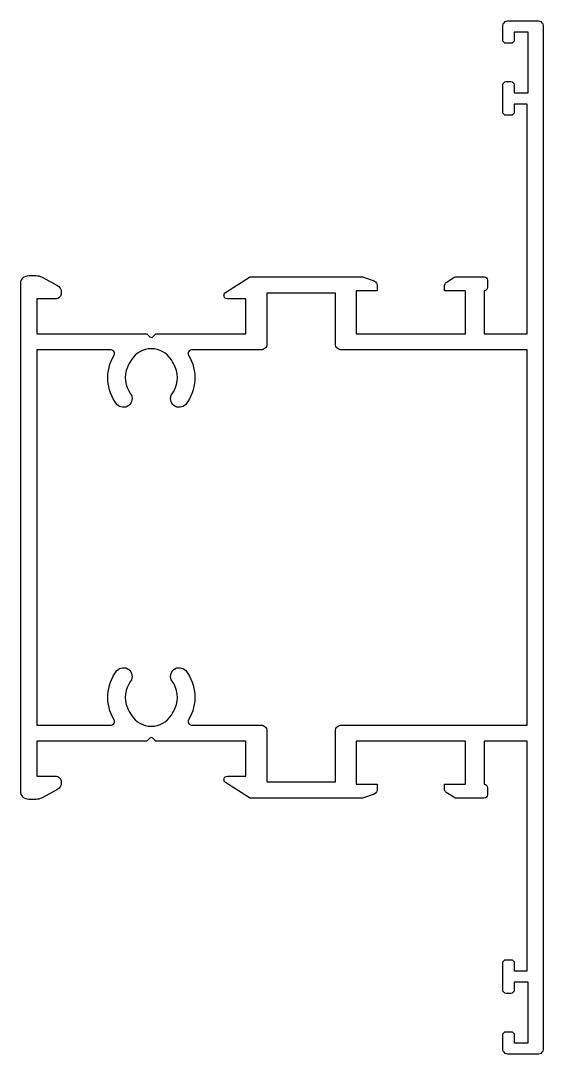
# Model space of a CAD drawing. Extents: x 145.7 to 190.7, y 151.4 to 240.4.
import ezdxf

# ---------------------------------------------------------------- set-up
doc = ezdxf.new("R2010")
doc.units = 0
doc.layers.get('0').update_dxf_attribs({"linetype": 'CONTINUOUS'})

msp = doc.modelspace()

# ---------------------------------------------------------------- linework, layer by layer
for points in [[(145.688, 217.715, -0.414214), (146.388, 218.415), (147.003, 218.415, -0.121594), (147.469, 218.3), (148.814, 217.593, -0.278588), (149.188, 216.973), (149.188, 216.915, -0.414214), (148.688, 216.415), (147.088, 216.415), (147.088, 213.415), (156.538, 213.415), (156.797, 213.156, 0.414214), (157.08, 213.156), (157.338, 213.415), (165.088, 213.415), (165.088, 216.415), (163.488, 216.415, -0.751461), (163.328, 216.969), (165.384, 218.269, -0.141904), (165.544, 218.315), (175.036, 218.315, -0.085871), (175.204, 218.286), (176.119, 217.96, -0.279558), (176.388, 217.516), (176.388, 217.115), (174.588, 217.115), (174.588, 213.415), (183.988, 213.415), (183.988, 217.115), (182.188, 217.115), (182.188, 217.564, -0.257108), (182.328, 217.817), (182.992, 218.238, -0.141985), (183.259, 218.315), (185.588, 218.315, -0.414214), (185.888, 218.015), (185.888, 217.415, -0.414214), (185.588, 217.115), (185.588, 213.415), (189.288, 213.415), (189.288, 233.165), (188.188, 233.165), (188.188, 232.515, -0.414214), (187.888, 232.215), (187.488, 232.215, -0.414214), (187.188, 232.515), (187.188, 234.815, -0.414214), (187.488, 235.115), (187.888, 235.115, -0.414214), (188.188, 234.815), (188.188, 234.165), (189.388, 234.165), (189.388, 239.365), (188.188, 239.365), (188.188, 238.715, -0.414214), (187.888, 238.415), (187.488, 238.415, -0.414214), (187.188, 238.715), (187.188, 239.865, -0.414214), (187.688, 240.365), (190.188, 240.365, -0.414214), (190.688, 239.865), (190.688, 151.865, -0.414214), (190.188, 151.365), (187.688, 151.365, -0.414214), (187.188, 151.865), (187.188, 153.015, -0.414214), (187.488, 153.315), (187.888, 153.315, -0.414214), (188.188, 153.015), (188.188, 152.365), (189.388, 152.365), (189.388, 157.565), (188.188, 157.565), (188.188, 156.915, -0.414214), (187.888, 156.615), (187.488, 156.615, -0.414214), (187.188, 156.915), (187.188, 159.215, -0.414214), (187.488, 159.515), (187.888, 159.515, -0.414214), (188.188, 159.215), (188.188, 158.565), (189.288, 158.565), (189.288, 178.315), (185.588, 178.315), (185.588, 174.615), (185.588, 174.615, -0.414214), (185.888, 174.315), (185.888, 173.715, -0.414214), (185.588, 173.415), (183.259, 173.415, -0.141985), (182.992, 173.493), (182.328, 173.913, -0.257108), (182.188, 174.166), (182.188, 174.615), (183.988, 174.615), (183.988, 178.315), (174.588, 178.315), (174.588, 174.615), (176.388, 174.615), (176.388, 174.214, -0.279558), (176.119, 173.77), (175.204, 173.444, -0.085871), (175.036, 173.415), (165.544, 173.415, -0.141904), (165.384, 173.461), (163.328, 174.761, -0.751461), (163.488, 175.315), (165.088, 175.315), (165.088, 178.315), (157.338, 178.315), (157.08, 178.574, 0.414214), (156.797, 178.574), (156.538, 178.315), (147.088, 178.315), (147.088, 175.315), (148.688, 175.315, -0.414214), (149.188, 174.815), (149.188, 174.757, -0.278588), (148.814, 174.137), (147.469, 173.43, -0.121594), (147.003, 173.315), (146.388, 173.315, -0.414214), (145.688, 174.015)], [(153.967, 184.403, -0.935553), (155.156, 183.488, 0.273813), (154.877, 181.212, 0.036372), (155.216, 180.57, 0.258699), (156.938, 179.615, 0.258699), (158.66, 180.57, 0.036372), (158.999, 181.212, 0.273813), (158.721, 183.488, -0.935553), (159.909, 184.403, -0.309718), (160.145, 180.171, 0.584546), (160.401, 179.715), (166.388, 179.715, -0.414214), (166.888, 179.215), (166.888, 174.815), (172.788, 174.815), (172.788, 179.215, -0.414214), (173.288, 179.715), (189.288, 179.715), (189.288, 212.015), (173.288, 212.015, -0.414214), (172.788, 212.515), (172.788, 216.915), (166.888, 216.915), (166.888, 212.515, -0.414214), (166.388, 212.015), (160.401, 212.015, 0.584546), (160.145, 211.559, -0.309718), (159.909, 207.327, -0.935553), (158.721, 208.242, 0.273813), (158.999, 210.518, 0.036372), (158.66, 211.16, 0.258699), (156.938, 212.115, 0.258699), (155.216, 211.16, 0.036372), (154.877, 210.518, 0.273813), (155.156, 208.242, -0.935553), (153.967, 207.327, -0.309718), (153.732, 211.559, 0.584546), (153.475, 212.015), (147.088, 212.015), (147.088, 179.715), (153.475, 179.715, 0.584546), (153.732, 180.171, -0.309718)]]:
    msp.add_lwpolyline(points, format="xyb", close=True)

doc.saveas('drawing.dxf')
